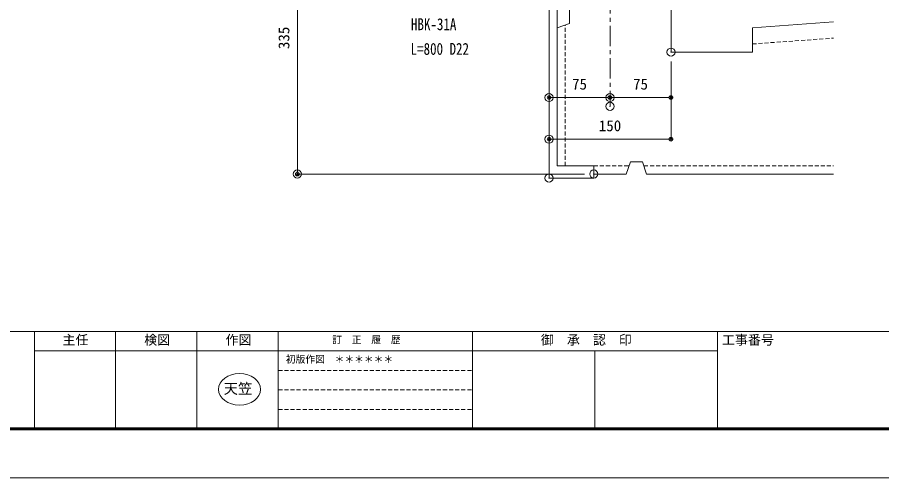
# Model space of a CAD drawing. Units: millimetres, scale not verified. Extents: x -3564 to 3564, y -1188 to 1188.
# Drawn here: x 1236 to 2299, y -1188 to -622 of the extents above; entities that cross this region are included whole.
import ezdxf
from ezdxf.enums import TextEntityAlignment as Align

# ---------------------------------------------------------------- set-up
doc = ezdxf.new("R2010")
doc.units = ezdxf.units.MM
doc.header["$LTSCALE"] = 20
doc.header["$PDMODE"] = 32
doc.header["$PDSIZE"] = 10
doc.linetypes.add('USER1', pattern=[2, 1.25, -0.25, 0.25, -0.25])
doc.linetypes.add('USER3', pattern=[0.375, 0.25, -0.125])
for name, color, linetype, lineweight in [('0-0_0', 7, 'Continuous', 18), ('0-1_DEFPOINTS', 7, 'Continuous', 18), ('0-3_MOJI', 7, 'Continuous', 18), ('0-5_WAKU', 7, 'Continuous', 18), ('0-7_2躯体線', 4, 'Continuous', 18), ('0-8_3中心線', 2, 'USER1', 18), ('0-A_1手摺寸法', 7, 'Continuous', 18), ('1-2_2躯体隠れ', 6, 'USER3', 18)]:
    doc.layers.add(name, color=color, linetype=linetype, lineweight=lineweight)
doc.styles.add('ＭＳ ゴシック', font='')
doc.styles.get('ＭＳ ゴシック').set_extended_font_data('MS Gothic')

# ---------------------------------------------------------------- blocks, each defined once
blk = doc.blocks.new('_ORIGIN2')
at = {"layer": '0-0_0'}
blk.add_line((-0.5, 0), (-1, 0), dxfattribs=at)
for radius in [0.5, 0.25]:
    blk.add_circle((0, 0), radius, dxfattribs=at)
blk = doc.blocks.new('D33')
at = {"layer": '0-1_DEFPOINTS'}
for p in [(7582.39, 565.13), (7272.83, 230.13), (7637.39, 230.13)]:
    blk.add_point(p, dxfattribs=at)
at = {"layer": '0-A_1手摺寸法'}
for p, q in [((7272.83, 560.53), (7272.83, 234.73)), ((7625.89, 230.13), (7272.83, 230.13))]:
    blk.add_line(p, q, dxfattribs=at)
at = {"layer": '0-A_1手摺寸法', "xscale": 4.6, "yscale": 4.6}
for p, rotation in [((7272.83, 565.13), 90), ((7272.83, 230.13), 270)]:
    blk.add_blockref('_ORIGIN2', p, dxfattribs=dict(at, rotation=rotation))
at = {"layer": '0-A_1手摺寸法', "style": 'ＭＳ ゴシック'}
blk.add_text('335', height=13.49, rotation=90, dxfattribs=at).set_placement((7267.08, 383.83), align=Align.BOTTOM_LEFT)
blk = doc.blocks.new('D34')
at = {"layer": '0-1_DEFPOINTS'}
for p in [(7732.39, 380.13), (7657.39, 324.2), (7657.39, 313.33)]:
    blk.add_point(p, dxfattribs=at)
at = {"layer": '0-A_1手摺寸法'}
for p, q in [((7732.39, 368.63), (7732.39, 324.2)), ((7727.79, 324.2), (7661.99, 324.2))]:
    blk.add_line(p, q, dxfattribs=at)
at = {"layer": '0-A_1手摺寸法', "xscale": 4.6, "yscale": 4.6, "rotation": 180}
blk.add_blockref('_ORIGIN2', (7657.39, 324.2), dxfattribs=at)
at = {"layer": '0-A_1手摺寸法', "xscale": 4.6, "yscale": 4.6}
blk.add_blockref('_ORIGIN2', (7732.39, 324.2), dxfattribs=at)
at = {"layer": '0-A_1手摺寸法', "style": 'ＭＳ ゴシック'}
blk.add_text('75', height=13.49, dxfattribs=at).set_placement((7685.69, 329.95), align=Align.BOTTOM_LEFT)
blk = doc.blocks.new('D35')
at = {"layer": '0-1_DEFPOINTS'}
for p in [(7582.39, 324.2), (7657.39, 313.33), (7582.39, 225.13)]:
    blk.add_point(p, dxfattribs=at)
at = {"layer": '0-A_1手摺寸法'}
blk.add_line((7652.79, 324.2), (7586.99, 324.2), dxfattribs=at)
at = {"layer": '0-A_1手摺寸法', "xscale": 4.6, "yscale": 4.6, "rotation": 180}
blk.add_blockref('_ORIGIN2', (7582.39, 324.2), dxfattribs=at)
at = {"layer": '0-A_1手摺寸法', "xscale": 4.6, "yscale": 4.6}
blk.add_blockref('_ORIGIN2', (7657.39, 324.2), dxfattribs=at)
at = {"layer": '0-A_1手摺寸法', "style": 'ＭＳ ゴシック'}
blk.add_text('75', height=13.49, dxfattribs=at).set_placement((7610.69, 329.95), align=Align.BOTTOM_LEFT)
blk = doc.blocks.new('D36')
at = {"layer": '0-1_DEFPOINTS'}
for p in [(7732.39, 380.13), (7582.39, 273), (7582.39, 225.13)]:
    blk.add_point(p, dxfattribs=at)
at = {"layer": '0-A_1手摺寸法'}
for p, q in [((7732.39, 368.63), (7732.39, 273)), ((7727.79, 273), (7586.99, 273))]:
    blk.add_line(p, q, dxfattribs=at)
at = {"layer": '0-A_1手摺寸法', "xscale": 4.6, "yscale": 4.6, "rotation": 180}
blk.add_blockref('_ORIGIN2', (7582.39, 273), dxfattribs=at)
at = {"layer": '0-A_1手摺寸法', "xscale": 4.6, "yscale": 4.6}
blk.add_blockref('_ORIGIN2', (7732.39, 273), dxfattribs=at)
at = {"layer": '0-A_1手摺寸法', "style": 'ＭＳ ゴシック'}
blk.add_text('150', height=13.49, dxfattribs=at).set_placement((7643.59, 278.75), align=Align.BOTTOM_LEFT)

msp = doc.modelspace()

# ---------------------------------------------------------------- linework, layer by layer
at = {"layer": '0-0_0'}
msp.add_ellipse((1508.82, -1079.3), major_axis=(25.85, 0), ratio=0.755094, dxfattribs=at)
at = {"layer": '0-1_DEFPOINTS', "color": 5}
msp.add_lwpolyline([(200.49, 1188), (200.49, -1188), (3564.49, -1188)], dxfattribs=at)
at = {"layer": '0-5_WAKU'}
for p, q in [((280.49, -1008), (3480.49, -1008)), ((1256.49, -1008), (1256.49, -1128)), ((1356.49, -1008), (1356.49, -1128)), ((1456.49, -1008), (1456.49, -1128)), ((1556.49, -1008), (1556.49, -1128)), ((1795.16, -1008), (1795.16, -1128)), ((2096.49, -1008), (2096.49, -1128)), ((1256.49, -1032), (1556.49, -1032)), ((1556.49, -1032), (1795.16, -1032)), ((1795.16, -1032), (2096.49, -1032)), ((1945.83, -1032), (1945.83, -1128)), ((281.69, -1126.8), (3479.29, -1126.8)), ((279.29, -1129.2), (3481.69, -1129.2)), ((279.89, -1128.6), (3481.09, -1128.6)), ((280.49, -1128), (3480.49, -1128)), ((281.09, -1127.4), (3479.89, -1127.4))]:
    msp.add_line(p, q, dxfattribs=at)
at = {"layer": '0-5_WAKU', "linetype": 'USER3'}
for p, q in [((1556.49, -1056), (1795.16, -1056)), ((1556.49, -1080), (1795.16, -1080)), ((1556.49, -1104), (1795.16, -1104))]:
    msp.add_line(p, q, dxfattribs=at)
at = {"layer": '0-7_2躯体線'}
for p, q in [((1889.46, -819.39), (1889.46, -464.39)), ((1899.46, -804.39), (1899.46, -474.39)), ((2039.46, -664.39), (2039.46, -479.39)), ((1914.46, -629.39), (1914.46, -609.39)), ((1899.46, -634.39), (1914.46, -629.39)), ((2139.46, -634.39), (2239.24, -627.26)), ((2139.46, -664.39), (2139.46, -634.39)), ((2039.46, -664.39), (2139.46, -664.39)), ((1899.46, -804.39), (1944.46, -804.39)), ((1944.46, -804.39), (1944.46, -819.39)), ((1989.46, -799.39), (1984.46, -814.39)), ((1989.46, -799.39), (2004.46, -799.39)), ((2004.46, -799.39), (2009.46, -814.39)), ((1944.46, -814.39), (1984.46, -814.39)), ((2009.46, -814.39), (2239.24, -814.39)), ((1889.46, -819.39), (1944.46, -819.39))]:
    msp.add_line(p, q, dxfattribs=at)
at = {"layer": '0-8_3中心線'}
msp.add_line((1964.46, 687.96), (1964.46, -731.18), dxfattribs=at)
at = {"layer": '1-2_2躯体隠れ'}
for p, q in [((1909.46, -804.39), (1909.46, -631.06)), ((2139.46, -654.39), (2239.24, -647.26)), ((1944.46, -804.39), (1987.8, -804.39)), ((2006.13, -804.39), (2239.24, -804.39))]:
    msp.add_line(p, q, dxfattribs=at)

# ---------------------------------------------------------------- block references
at = {"layer": '0-A_1手摺寸法'}
for name in ['D33', 'D36', 'D34', 'D35']:
    msp.add_blockref(name, (-5692.93, -1044.52), dxfattribs=at)

# ---------------------------------------------------------------- texts
at = {"layer": '0-0_0', "style": 'ＭＳ ゴシック', "width": 0.8}
for s, p in [('HBK-31A', (1719.63, -641.82)), ('L=800 D22', (1719.21, -672.15))]:
    msp.add_text(s, height=14.66, dxfattribs=at).set_placement(p, align=Align.BOTTOM_LEFT)
at = {"layer": '0-3_MOJI', "style": 'ＭＳ ゴシック'}
for s, height, p in [('主任', 11.73, (1291.1, -1027.79)), ('検図', 11.73, (1391.63, -1027.79)), ('作図', 11.73, (1491.63, -1027.79)), ('訂\u3000正\u3000履\u3000歴', 8.798, (1622.82, -1025.28)), ('御  承  認  印', 11.73, (1879.39, -1027.79)), ('工事番号', 11.73, (2102, -1027.79)), ('初版作図\u3000＊＊＊＊＊＊', 8.798, (1565.76, -1049.28)), ('天笠', 12.9, (1489.33, -1088.66))]:
    msp.add_text(s, height=height, dxfattribs=at).set_placement(p, align=Align.BOTTOM_LEFT)

doc.saveas('drawing.dxf')
